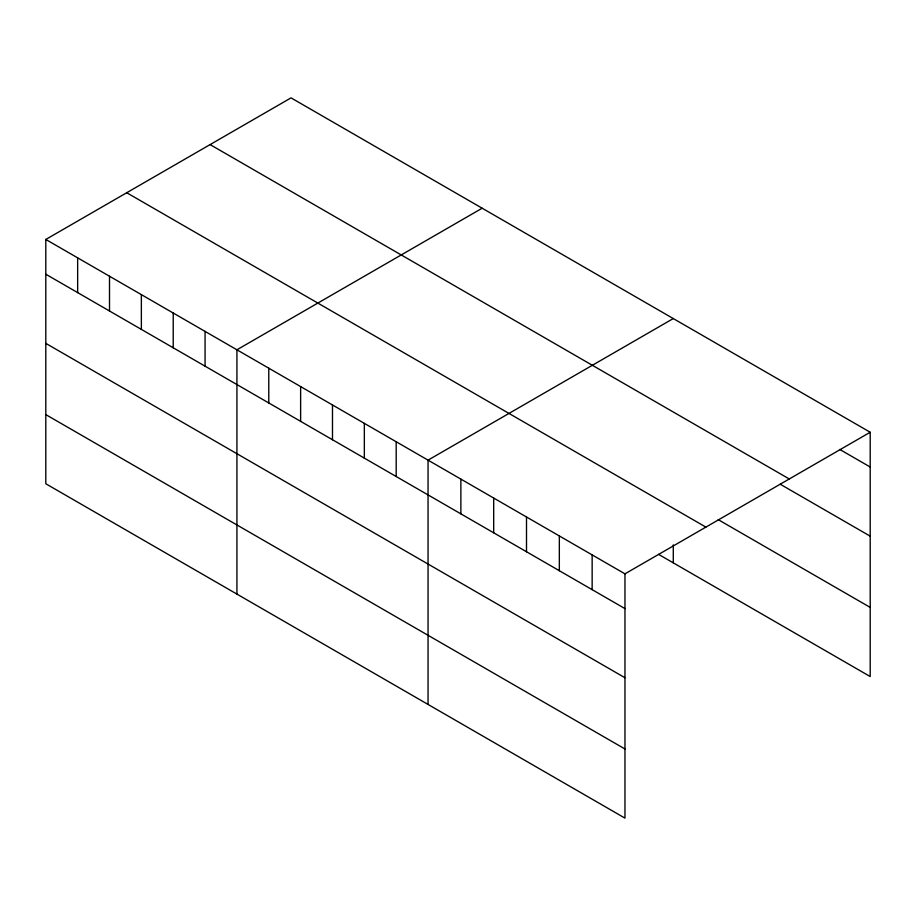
<?xml version="1.0" encoding="UTF-8"?>
<svg xmlns="http://www.w3.org/2000/svg" width="916" height="916" viewBox="0 0 916 916"><rect width="100%" height="100%" fill="white"/><g stroke="black" fill="none" stroke-linecap="round" stroke-linejoin="round"><path stroke-width="1.37" d="M45.8 239.454L624.964 573.84L624.964 818.125L45.8 483.751L45.8 239.454L291.036 97.875L870.2 432.249L870.2 676.546L658.581 554.363M482.16 208.218L236.923 349.798L236.923 594.095M673.283 318.562L428.047 460.153L428.047 704.438M624.964 573.84L870.2 432.249M839.812 449.47L870.2 467.011M210.108 144.602L789.271 478.976M780.249 484.232L870.2 536.158M718.258 519.67L870.2 607.4M126.729 192.738L705.893 527.112M45.8 274.216L624.964 608.602M45.8 343.363L624.964 677.737M45.8 414.605L624.964 748.979M673.283 544.871L673.283 562.859M592.148 554.89L592.148 589.652M559.332 535.94L559.332 570.702M526.505 516.99L526.505 551.753M493.69 498.041L493.69 532.803M460.874 479.091L460.874 513.853M396.193 441.752L396.193 476.515M364.339 423.364L364.339 458.126M332.485 404.975L332.485 439.737M300.631 386.586L300.631 421.349M268.777 368.198L268.777 402.96M205.07 331.409L205.07 366.171M173.216 313.02L173.216 347.782M141.362 294.631L141.362 329.394M109.508 276.243L109.508 311.005M77.654 257.854L77.654 292.605"/></g></svg>
